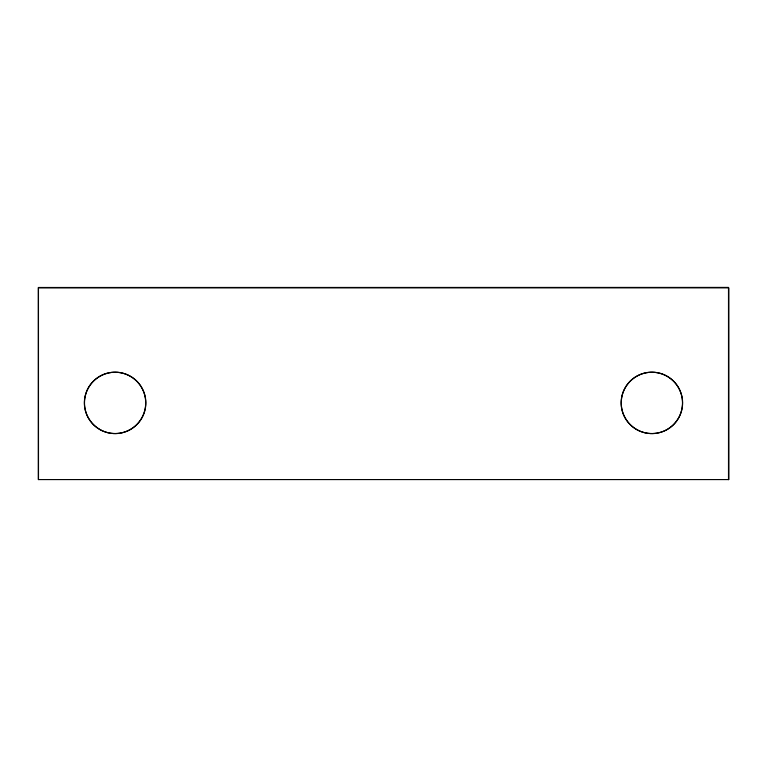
<?xml version="1.0" encoding="UTF-8"?>
<svg xmlns="http://www.w3.org/2000/svg" width="767" height="767" viewBox="0 0 767 767"><rect width="100%" height="100%" fill="white"/><g stroke="black" fill="none" stroke-linecap="round" stroke-linejoin="round"><path stroke-width="1.15" d="M728.612 287.874L728.631 479.576L728.612 287.874L38.455 287.865L38.494 479.576M728.65 479.576L38.35 479.576L38.35 287.491L728.506 287.414L728.506 479.576M93.469 424.582A30.67 30.67 0 0 0 144.79 410.834A30.67 30.67 0 0 0 107.227 373.27A30.67 30.67 0 0 0 93.469 424.582M630.234 424.582A30.67 30.67 0 0 0 681.556 410.834A30.67 30.67 0 0 0 643.983 373.261A30.67 30.67 0 0 0 630.234 424.582M636.485 429.453A30.67 30.67 0 0 0 682.496 402.896A30.67 30.67 0 0 0 636.485 376.329A30.67 30.67 0 0 0 636.485 429.453M99.7 429.443A30.67 30.67 0 0 0 145.711 402.886A30.67 30.67 0 0 0 99.7 376.319A30.67 30.67 0 0 0 99.7 429.443"/></g></svg>
